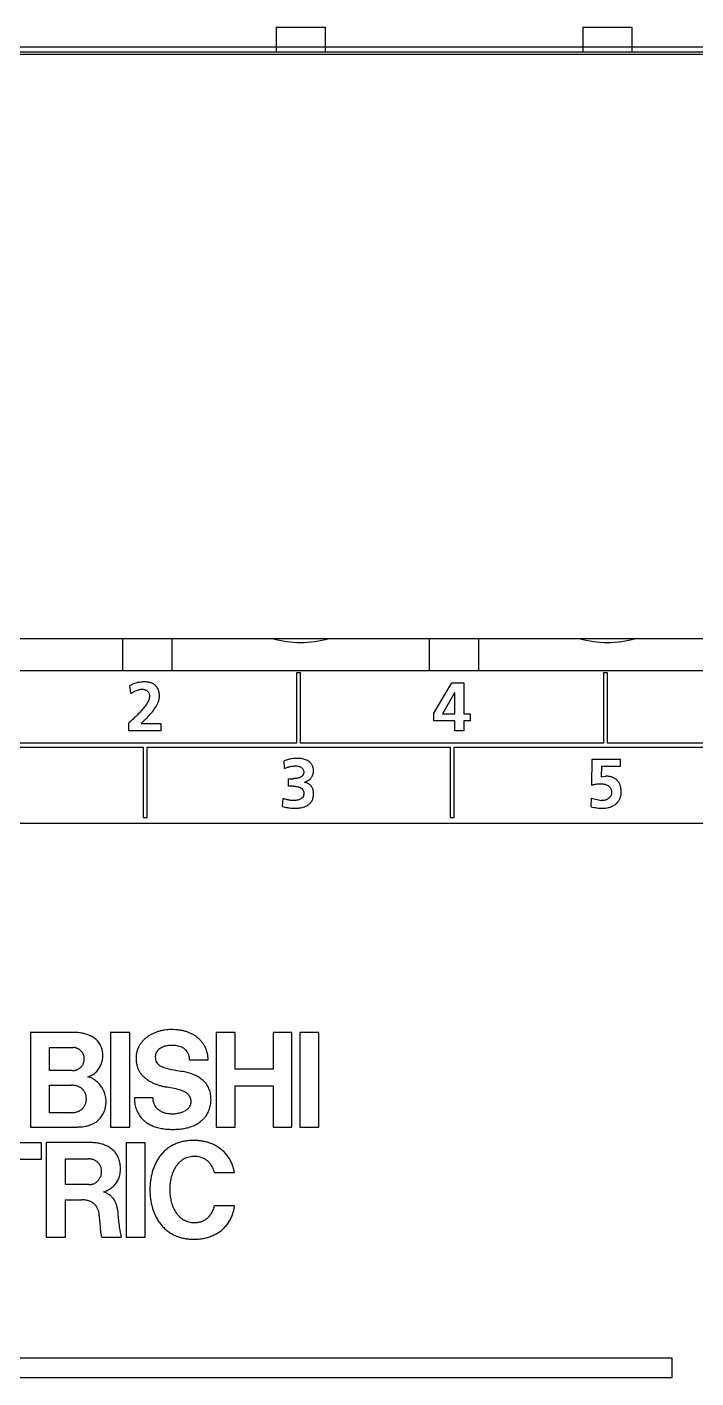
# Model space of a CAD drawing. Extents: x 168 to 388, y 259 to 356.
# Drawn here: x 253.25 to 269.86, y 319.99 to 353.57 of the extents above; entities that cross this region are included whole.
import ezdxf

# ---------------------------------------------------------------- set-up
doc = ezdxf.new("R2010")
doc.units = 0
doc.header["$MEASUREMENT"] = 0
doc.layers.get('0').update_dxf_attribs({"linetype": 'CONTINUOUS'})

msp = doc.modelspace()

# ---------------------------------------------------------------- linework, layer by layer
at = {"color": 7, "linetype": 'Continuous'}
for p, q in [((259.435, 353.567), (259.435, 352.949)), ((259.435, 353.567), (260.655, 353.567)), ((260.655, 353.567), (260.655, 352.949)), ((267.055, 353.567), (267.055, 352.949)), ((267.055, 353.567), (268.275, 353.567)), ((268.275, 353.567), (268.275, 352.949)), ((377.095, 353.067), (207.765, 353.067)), ((208.65, 352.949), (382.53, 352.949)), ((387.132, 352.883), (204.049, 352.883)), ((205.865, 338.367), (385.315, 338.367)), ((255.625, 337.567), (255.625, 338.367)), ((256.845, 338.367), (256.845, 337.567)), ((263.245, 337.567), (263.245, 338.367)), ((264.465, 338.367), (264.465, 337.567)), ((385.715, 337.567), (205.465, 337.567)), ((260.045, 337.518), (259.945, 337.518)), ((259.945, 337.518), (259.945, 335.767)), ((260.045, 335.767), (260.045, 337.518)), ((267.565, 337.518), (267.565, 335.767)), ((267.664, 337.518), (267.565, 337.518)), ((267.664, 335.767), (267.664, 337.518)), ((255.824, 337.004), (255.805, 337.203)), ((255.878, 337.235), (255.841, 337.22)), ((255.916, 337.248), (255.878, 337.235)), ((255.954, 337.26), (255.916, 337.248)), ((255.992, 337.27), (255.954, 337.26)), ((256.031, 337.277), (255.992, 337.27)), ((256.07, 337.283), (256.031, 337.277)), ((263.355, 336.512), (263.803, 337.268)), ((263.803, 337.268), (264.102, 337.268)), ((264.102, 337.268), (264.102, 336.497)), ((255.824, 337.004), (255.851, 337.021)), ((255.851, 337.021), (255.879, 337.036)), ((255.879, 337.036), (255.908, 337.051)), ((255.908, 337.051), (255.937, 337.064)), ((255.937, 337.064), (255.967, 337.076)), ((255.967, 337.076), (255.998, 337.085)), ((255.998, 337.085), (256.029, 337.093)), ((256.265, 336.819), (256.251, 336.79)), ((256.278, 336.848), (256.265, 336.819)), ((263.868, 337.017), (263.571, 336.497)), ((263.872, 337.017), (263.868, 337.017)), ((263.872, 336.497), (263.872, 337.017)), ((256.011, 336.491), (255.988, 336.468)), ((256.033, 336.514), (256.011, 336.491)), ((256.055, 336.537), (256.033, 336.514)), ((256.077, 336.56), (256.055, 336.537)), ((256.099, 336.584), (256.077, 336.56)), ((256.12, 336.608), (256.099, 336.584)), ((256.141, 336.633), (256.12, 336.608)), ((256.161, 336.658), (256.141, 336.633)), ((256.181, 336.683), (256.161, 336.658)), ((256.199, 336.709), (256.181, 336.683)), ((256.218, 336.735), (256.199, 336.709)), ((256.235, 336.762), (256.218, 336.735)), ((256.251, 336.79), (256.235, 336.762)), ((256.283, 336.457), (256.31, 336.486)), ((256.31, 336.486), (256.336, 336.516)), ((256.336, 336.516), (256.361, 336.546)), ((256.361, 336.546), (256.386, 336.578)), ((256.386, 336.578), (256.41, 336.609)), ((256.41, 336.609), (256.433, 336.642)), ((256.433, 336.642), (256.454, 336.676)), ((263.355, 336.318), (263.355, 336.512)), ((263.571, 336.497), (263.872, 336.497)), ((264.102, 336.497), (264.254, 336.497)), ((264.254, 336.497), (264.254, 336.318)), ((255.801, 336.292), (255.778, 336.27)), ((255.778, 336.069), (255.778, 336.27)), ((255.825, 336.314), (255.801, 336.292)), ((255.848, 336.336), (255.825, 336.314)), ((255.872, 336.358), (255.848, 336.336)), ((255.895, 336.379), (255.872, 336.358)), ((255.919, 336.401), (255.895, 336.379)), ((255.942, 336.424), (255.919, 336.401)), ((255.965, 336.446), (255.942, 336.424)), ((255.988, 336.468), (255.965, 336.446)), ((256.085, 336.258), (256.575, 336.258)), ((256.086, 336.259), (256.114, 336.287)), ((256.114, 336.287), (256.143, 336.315)), ((256.143, 336.315), (256.171, 336.343)), ((256.171, 336.343), (256.2, 336.371)), ((256.2, 336.371), (256.228, 336.399)), ((256.228, 336.399), (256.255, 336.428)), ((256.255, 336.428), (256.283, 336.457)), ((256.575, 336.258), (256.575, 336.069)), ((263.872, 336.318), (263.355, 336.318)), ((263.872, 336.069), (263.872, 336.318)), ((264.254, 336.318), (264.102, 336.318)), ((264.102, 336.318), (264.102, 336.069)), ((256.575, 336.069), (255.778, 336.069)), ((264.102, 336.069), (263.872, 336.069)), ((248.615, 335.667), (256.135, 335.667)), ((259.945, 335.767), (252.425, 335.767)), ((256.135, 335.667), (256.135, 333.918)), ((256.235, 333.918), (256.235, 335.667)), ((256.235, 335.667), (263.755, 335.667)), ((267.565, 335.767), (260.045, 335.767)), ((263.755, 335.667), (263.755, 333.918)), ((263.855, 335.667), (271.375, 335.667)), ((263.855, 333.918), (263.855, 335.667)), ((275.184, 335.767), (267.664, 335.767)), ((259.66, 335.338), (259.633, 335.328)), ((259.646, 335.136), (259.633, 335.328)), ((259.646, 335.136), (259.664, 335.144)), ((259.687, 335.347), (259.66, 335.338)), ((259.664, 335.144), (259.683, 335.152)), ((259.683, 335.152), (259.702, 335.16)), ((259.715, 335.355), (259.687, 335.347)), ((259.702, 335.16), (259.721, 335.167)), ((259.743, 335.363), (259.715, 335.355)), ((259.721, 335.167), (259.741, 335.173)), ((259.741, 335.173), (259.761, 335.179)), ((259.771, 335.369), (259.743, 335.363)), ((259.761, 335.179), (259.78, 335.184)), ((259.799, 335.374), (259.771, 335.369)), ((259.78, 335.184), (259.8, 335.188)), ((259.827, 335.379), (259.799, 335.374)), ((259.8, 335.188), (259.821, 335.192)), ((259.821, 335.192), (259.841, 335.195)), ((259.856, 335.382), (259.827, 335.379)), ((259.841, 335.195), (259.861, 335.197)), ((259.885, 335.385), (259.856, 335.382)), ((259.861, 335.197), (259.882, 335.198)), ((259.882, 335.198), (259.902, 335.199)), ((259.914, 335.387), (259.885, 335.385)), ((259.902, 335.199), (259.922, 335.199)), ((259.942, 335.388), (259.914, 335.387)), ((259.922, 335.199), (259.943, 335.199)), ((259.971, 335.388), (259.942, 335.388)), ((259.943, 335.199), (259.963, 335.197)), ((259.963, 335.197), (259.983, 335.194)), ((260, 335.388), (259.971, 335.388)), ((259.983, 335.194), (260.003, 335.189)), ((260.029, 335.385), (260, 335.388)), ((260.003, 335.189), (260.023, 335.183)), ((260.023, 335.183), (260.042, 335.175)), ((260.058, 335.382), (260.029, 335.385)), ((260.042, 335.175), (260.06, 335.165)), ((260.086, 335.377), (260.058, 335.382)), ((260.06, 335.165), (260.076, 335.153)), ((260.076, 335.153), (260.09, 335.139)), ((260.114, 335.371), (260.086, 335.377)), ((260.09, 335.139), (260.102, 335.122)), ((260.142, 335.364), (260.114, 335.371)), ((260.169, 335.354), (260.142, 335.364)), ((260.196, 335.343), (260.169, 335.354)), ((260.222, 335.33), (260.196, 335.343)), ((260.246, 335.315), (260.222, 335.33)), ((260.355, 335.152), (260.348, 335.179)), ((260.36, 335.123), (260.355, 335.152)), ((267.278, 334.724), (267.29, 335.368)), ((267.29, 335.368), (267.979, 335.368)), ((267.517, 335.189), (267.512, 334.933)), ((267.979, 335.189), (267.517, 335.189)), ((267.979, 335.368), (267.979, 335.189)), ((259.746, 334.695), (259.746, 334.883)), ((259.746, 334.883), (259.856, 334.883)), ((259.876, 334.884), (259.856, 334.883)), ((259.897, 334.885), (259.876, 334.884)), ((259.917, 334.886), (259.897, 334.885)), ((259.938, 334.889), (259.917, 334.886)), ((259.958, 334.892), (259.938, 334.889)), ((259.978, 334.896), (259.958, 334.892)), ((259.997, 334.901), (259.978, 334.896)), ((260.017, 334.908), (259.997, 334.901)), ((260.036, 334.916), (260.017, 334.908)), ((260.054, 334.926), (260.036, 334.916)), ((260.071, 334.937), (260.054, 334.926)), ((260.086, 334.951), (260.071, 334.937)), ((260.099, 334.966), (260.086, 334.951)), ((260.109, 334.984), (260.099, 334.966)), ((260.102, 335.122), (260.111, 335.104)), ((260.117, 335.003), (260.109, 334.984)), ((260.111, 335.104), (260.117, 335.084)), ((260.117, 335.084), (260.121, 335.064)), ((260.121, 335.023), (260.117, 335.003)), ((260.121, 335.064), (260.122, 335.043)), ((260.122, 335.043), (260.121, 335.023)), ((260.141, 334.795), (260.168, 334.806)), ((260.168, 334.806), (260.194, 334.818)), ((260.194, 334.818), (260.219, 334.832)), ((260.219, 334.832), (260.243, 334.847)), ((260.243, 334.847), (260.266, 334.865)), ((260.355, 335.009), (260.36, 335.038)), ((260.362, 335.094), (260.36, 335.123)), ((260.36, 335.038), (260.362, 335.066)), ((260.362, 335.066), (260.362, 335.094)), ((267.512, 334.933), (267.622, 334.945)), ((259.863, 334.695), (259.746, 334.695)), ((259.864, 334.695), (259.886, 334.694)), ((259.886, 334.694), (259.907, 334.693)), ((259.907, 334.693), (259.928, 334.691)), ((259.928, 334.691), (259.95, 334.688)), ((259.95, 334.688), (259.971, 334.684)), ((259.971, 334.684), (259.993, 334.679)), ((259.993, 334.679), (260.013, 334.673)), ((260.013, 334.673), (260.033, 334.664)), ((260.033, 334.664), (260.052, 334.654)), ((260.052, 334.654), (260.07, 334.641)), ((260.07, 334.641), (260.085, 334.627)), ((260.085, 334.627), (260.099, 334.61)), ((260.099, 334.61), (260.11, 334.592)), ((260.11, 334.592), (260.118, 334.572)), ((260.118, 334.572), (260.123, 334.551)), ((260.123, 334.551), (260.126, 334.529)), ((260.126, 334.529), (260.127, 334.507)), ((260.127, 334.507), (260.126, 334.486)), ((260.366, 334.541), (260.362, 334.572)), ((260.364, 334.45), (260.367, 334.48)), ((260.368, 334.511), (260.366, 334.541)), ((260.367, 334.48), (260.368, 334.511)), ((267.28, 334.724), (267.301, 334.73)), ((267.301, 334.73), (267.322, 334.736)), ((267.322, 334.736), (267.343, 334.741)), ((267.343, 334.741), (267.364, 334.745)), ((267.364, 334.745), (267.386, 334.749)), ((267.386, 334.749), (267.407, 334.752)), ((267.407, 334.752), (267.429, 334.754)), ((267.429, 334.754), (267.451, 334.755)), ((267.451, 334.755), (267.473, 334.756)), ((267.473, 334.756), (267.494, 334.756)), ((267.494, 334.756), (267.516, 334.756)), ((267.516, 334.756), (267.538, 334.754)), ((267.538, 334.754), (267.56, 334.752)), ((267.56, 334.752), (267.581, 334.748)), ((267.581, 334.748), (267.602, 334.744)), ((267.602, 334.744), (267.623, 334.738)), ((267.623, 334.738), (267.643, 334.73)), ((267.643, 334.73), (267.663, 334.721)), ((267.663, 334.721), (267.682, 334.71)), ((267.682, 334.71), (267.7, 334.698)), ((267.7, 334.698), (267.716, 334.683)), ((267.716, 334.683), (267.73, 334.667)), ((267.73, 334.667), (267.743, 334.649)), ((267.743, 334.649), (267.752, 334.63)), ((267.758, 334.48), (267.75, 334.46)), ((267.752, 334.63), (267.76, 334.609)), ((267.763, 334.501), (267.758, 334.48)), ((267.76, 334.609), (267.765, 334.588)), ((267.766, 334.522), (267.763, 334.501)), ((267.765, 334.588), (267.767, 334.566)), ((267.768, 334.544), (267.766, 334.522)), ((267.767, 334.566), (267.768, 334.544)), ((268.008, 334.538), (268.008, 334.573)), ((259.595, 334.188), (259.609, 334.392)), ((259.595, 334.188), (259.624, 334.18)), ((259.629, 334.385), (259.609, 334.392)), ((259.624, 334.18), (259.654, 334.174)), ((259.65, 334.377), (259.629, 334.385)), ((259.669, 334.371), (259.65, 334.377)), ((259.654, 334.174), (259.684, 334.168)), ((259.69, 334.365), (259.669, 334.371)), ((259.684, 334.168), (259.714, 334.163)), ((259.711, 334.359), (259.69, 334.365)), ((259.732, 334.354), (259.711, 334.359)), ((259.714, 334.163), (259.745, 334.159)), ((259.753, 334.349), (259.732, 334.354)), ((259.745, 334.159), (259.776, 334.155)), ((259.775, 334.346), (259.753, 334.349)), ((259.796, 334.342), (259.775, 334.346)), ((259.776, 334.155), (259.806, 334.153)), ((259.819, 334.34), (259.796, 334.342)), ((259.806, 334.153), (259.837, 334.151)), ((259.841, 334.338), (259.819, 334.34)), ((259.837, 334.151), (259.867, 334.149)), ((259.862, 334.338), (259.841, 334.338)), ((259.884, 334.338), (259.862, 334.338)), ((259.867, 334.149), (259.898, 334.148)), ((259.906, 334.339), (259.884, 334.338)), ((259.898, 334.148), (259.928, 334.149)), ((259.928, 334.341), (259.906, 334.339)), ((259.95, 334.345), (259.928, 334.341)), ((259.928, 334.149), (259.959, 334.15)), ((259.971, 334.351), (259.95, 334.345)), ((259.959, 334.15), (259.989, 334.152)), ((259.992, 334.357), (259.971, 334.351)), ((259.989, 334.152), (260.02, 334.156)), ((260.012, 334.364), (259.992, 334.357)), ((260.032, 334.373), (260.012, 334.364)), ((260.02, 334.156), (260.05, 334.161)), ((260.051, 334.384), (260.032, 334.373)), ((260.05, 334.161), (260.08, 334.168)), ((260.069, 334.396), (260.051, 334.384)), ((260.085, 334.411), (260.069, 334.396)), ((260.08, 334.168), (260.11, 334.176)), ((260.1, 334.427), (260.085, 334.411)), ((260.112, 334.445), (260.1, 334.427)), ((260.11, 334.176), (260.139, 334.185)), ((260.139, 334.185), (260.167, 334.196)), ((260.167, 334.196), (260.195, 334.21)), ((260.195, 334.21), (260.221, 334.225)), ((260.359, 334.42), (260.364, 334.45)), ((267.261, 334.183), (267.266, 334.398)), ((267.262, 334.183), (267.297, 334.175)), ((267.266, 334.398), (267.512, 334.337)), ((267.297, 334.175), (267.332, 334.168)), ((267.332, 334.168), (267.367, 334.163)), ((267.367, 334.163), (267.403, 334.158)), ((267.403, 334.158), (267.438, 334.154)), ((267.438, 334.154), (267.474, 334.151)), ((267.474, 334.151), (267.509, 334.149)), ((267.509, 334.149), (267.545, 334.148)), ((267.534, 334.338), (267.512, 334.337)), ((267.555, 334.34), (267.534, 334.338)), ((267.545, 334.148), (267.581, 334.149)), ((267.577, 334.343), (267.555, 334.34)), ((267.598, 334.347), (267.577, 334.343)), ((267.581, 334.149), (267.616, 334.152)), ((267.619, 334.353), (267.598, 334.347)), ((267.616, 334.152), (267.652, 334.157)), ((267.64, 334.36), (267.619, 334.353)), ((267.66, 334.369), (267.64, 334.36)), ((267.652, 334.157), (267.687, 334.164)), ((267.679, 334.38), (267.66, 334.369)), ((267.696, 334.392), (267.679, 334.38)), ((267.712, 334.406), (267.696, 334.392)), ((267.727, 334.423), (267.712, 334.406)), ((267.739, 334.44), (267.727, 334.423)), ((267.75, 334.46), (267.739, 334.44)), ((256.135, 333.918), (256.235, 333.918)), ((263.755, 333.918), (263.855, 333.918)), ((270.265, 333.767), (232.265, 333.767)), ((254.395, 328.575), (253.332, 328.575)), ((253.332, 328.575), (253.332, 326.225)), ((255.798, 328.575), (255.323, 328.575)), ((255.323, 328.575), (255.323, 326.225)), ((255.798, 326.225), (255.798, 328.575)), ((258.414, 328.575), (257.947, 328.575)), ((257.947, 328.575), (257.947, 326.225)), ((258.414, 327.659), (258.414, 328.575)), ((259.826, 328.575), (259.358, 328.575)), ((259.358, 328.575), (259.358, 327.659)), ((259.826, 326.225), (259.826, 328.575)), ((260.497, 328.575), (260.022, 328.575)), ((260.022, 328.575), (260.022, 326.225)), ((260.497, 326.225), (260.497, 328.575)), ((253.803, 327.627), (253.803, 328.202)), ((253.803, 328.202), (254.396, 328.202)), ((257.285, 327.894), (257.746, 327.894)), ((254.369, 327.627), (253.803, 327.627)), ((256.838, 327.657), (256.902, 327.644)), ((256.902, 327.644), (256.967, 327.632)), ((256.967, 327.632), (257.031, 327.62)), ((257.031, 327.62), (257.095, 327.608)), ((259.358, 327.659), (258.414, 327.659)), ((253.803, 326.581), (253.803, 327.262)), ((253.803, 327.262), (254.355, 327.262)), ((256.768, 327.21), (256.722, 327.218)), ((256.813, 327.202), (256.768, 327.21)), ((256.859, 327.193), (256.813, 327.202)), ((256.904, 327.183), (256.859, 327.193)), ((256.949, 327.173), (256.904, 327.183)), ((256.994, 327.161), (256.949, 327.173)), ((257.038, 327.148), (256.994, 327.161)), ((258.414, 326.225), (258.414, 327.251)), ((258.414, 327.251), (259.358, 327.251)), ((259.358, 327.251), (259.358, 326.225)), ((256.371, 326.948), (255.914, 326.948)), ((254.361, 326.581), (253.803, 326.581)), ((253.332, 326.225), (254.503, 326.225)), ((255.323, 326.225), (255.798, 326.225)), ((257.947, 326.225), (258.414, 326.225)), ((259.358, 326.225), (259.826, 326.225)), ((260.022, 326.225), (260.497, 326.225)), ((253.609, 325.834), (251.971, 325.834)), ((253.609, 325.427), (253.609, 325.834)), ((254.801, 325.838), (253.726, 325.838)), ((253.726, 325.838), (253.726, 323.489)), ((256.185, 325.834), (255.71, 325.834)), ((255.71, 325.834), (255.71, 323.486)), ((256.185, 323.486), (256.185, 325.834)), ((253.032, 325.427), (253.609, 325.427)), ((254.203, 324.792), (254.203, 325.431)), ((254.203, 325.431), (254.778, 325.431)), ((257.907, 325.09), (258.402, 325.09)), ((254.792, 324.792), (254.203, 324.792)), ((254.203, 323.489), (254.203, 324.414)), ((254.203, 324.414), (254.608, 324.414)), ((255.042, 324.043), (255.036, 324.082)), ((255.498, 324.167), (255.502, 324.125)), ((255.502, 324.125), (255.505, 324.082)), ((255.505, 324.082), (255.507, 324.039)), ((258.405, 324.265), (257.907, 324.265)), ((255.048, 324.004), (255.042, 324.043)), ((255.052, 323.964), (255.048, 324.004)), ((255.056, 323.924), (255.052, 323.964)), ((255.06, 323.885), (255.056, 323.924)), ((255.063, 323.845), (255.06, 323.885)), ((255.066, 323.805), (255.063, 323.845)), ((255.069, 323.766), (255.066, 323.805)), ((255.072, 323.726), (255.069, 323.766)), ((255.076, 323.686), (255.072, 323.726)), ((255.507, 324.039), (255.51, 323.996)), ((255.51, 323.996), (255.514, 323.954)), ((255.514, 323.954), (255.518, 323.911)), ((255.518, 323.911), (255.523, 323.868)), ((255.523, 323.868), (255.527, 323.826)), ((255.527, 323.826), (255.533, 323.783)), ((255.533, 323.783), (255.539, 323.741)), ((255.539, 323.741), (255.545, 323.699)), ((253.726, 323.489), (254.203, 323.489)), ((255.08, 323.647), (255.076, 323.686)), ((255.084, 323.607), (255.08, 323.647)), ((255.09, 323.568), (255.084, 323.607)), ((255.098, 323.529), (255.09, 323.568)), ((255.107, 323.49), (255.098, 323.529)), ((255.107, 323.489), (255.587, 323.489)), ((255.545, 323.699), (255.552, 323.656)), ((255.552, 323.656), (255.56, 323.614)), ((255.56, 323.614), (255.568, 323.572)), ((255.568, 323.572), (255.577, 323.53)), ((255.577, 323.53), (255.587, 323.489)), ((255.71, 323.486), (256.185, 323.486)), ((233.265, 320.486), (269.265, 320.486)), ((269.265, 320.486), (269.265, 319.986)), ((269.265, 319.986), (233.265, 319.986))]:
    msp.add_line(p, q, dxfattribs=at)
for centre, radius, start, end in [((260.045, 340.767), 2.5, 253.7398, 286.2602), ((267.665, 340.767), 2.5, 253.7398, 286.2602), ((256.158, 336.507), 0.78, 113.9815, 116.9067), ((256.163, 336.522), 0.767, 93.9483, 96.9225), ((256.161, 336.546), 0.742, 90.8874, 93.9599), ((256.16, 336.618), 0.671, 87.5032, 90.9015), ((256.164, 336.709), 0.58, 83.571, 87.5052), ((256.173, 336.784), 0.504, 79.0516, 83.5785), ((256.185, 336.847), 0.44, 73.9345, 79.0525), ((256.201, 336.902), 0.383, 67.9864, 73.9415), ((256.218, 336.943), 0.338, 61.2358, 67.9826), ((256.234, 336.974), 0.304, 53.7109, 61.2238), ((256.247, 336.991), 0.282, 45.6355, 53.7123), ((256.25, 336.994), 0.277, 37.5162, 45.6153), ((256.244, 336.99), 0.285, 29.4456, 37.4575), ((256.104, 336.707), 0.392, 96.4329, 101.1159), ((256.101, 336.738), 0.362, 91.3935, 96.4776), ((256.1, 336.804), 0.296, 85.1774, 91.3947), ((256.103, 336.84), 0.259, 78.0313, 85.1227), ((256.107, 336.862), 0.237, 70.3262, 78.084), ((256.118, 336.892), 0.205, 61.3728, 70.3519), ((256.133, 336.919), 0.174, 50.8302, 61.3968), ((256.148, 336.938), 0.15, 38.5916, 50.8264), ((256.157, 336.945), 0.139, 25.3029, 38.5379), ((255.961, 336.969), 0.339, 339.176, 344.6014), ((256.153, 336.943), 0.143, 12.3573, 25.2065), ((256.04, 336.947), 0.257, 344.5421, 351.7081), ((256.133, 336.939), 0.163, 1.053, 12.3227), ((256.099, 336.939), 0.197, 351.698, 1.0282), ((256.227, 336.98), 0.305, 21.9552, 29.4395), ((256.022, 336.967), 0.518, 339.1861, 343.5889), ((256.196, 336.968), 0.338, 15.2085, 21.9592), ((256.093, 336.946), 0.445, 343.586, 348.7152), ((256.14, 336.953), 0.396, 9.4144, 15.1792), ((256.119, 336.94), 0.418, 348.7962, 354.2573), ((256.075, 336.942), 0.462, 4.5413, 9.4773), ((256.086, 336.942), 0.451, 359.4783, 4.5486), ((256.1, 336.942), 0.436, 354.2532, 359.4807), ((255.793, 337.073), 0.771, 329.0101, 331.9676), ((255.879, 337.027), 0.674, 331.9656, 335.3511), ((255.953, 336.993), 0.592, 335.3504, 339.2033), ((260.081, 335.074), 0.292, 49.8761, 55.536), ((260.094, 335.09), 0.271, 43.7569, 49.8604), ((260.107, 335.102), 0.253, 37.2305, 43.7609), ((260.11, 335.105), 0.25, 30.5827, 37.1965), ((260.11, 335.104), 0.25, 23.9771, 30.5892), ((260.097, 335.099), 0.264, 17.6687, 23.9351), ((260.081, 335.088), 0.29, 309.6836, 315.3861), ((260.1, 335.069), 0.263, 315.3915, 321.6778), ((260.112, 335.06), 0.249, 321.6797, 328.3285), ((260.113, 335.059), 0.247, 328.3532, 335.0501), ((260.106, 335.062), 0.255, 335.0843, 341.5734), ((260.089, 335.068), 0.273, 341.5772, 347.632), ((267.623, 334.436), 0.51, 86.104, 90.1094), ((267.622, 334.43), 0.516, 82.1585, 86.1182), ((267.628, 334.47), 0.475, 77.867, 82.1657), ((267.636, 334.508), 0.436, 73.1816, 77.8682), ((267.647, 334.543), 0.399, 68.0573, 73.1856), ((267.66, 334.575), 0.365, 62.4678, 68.061), ((267.672, 334.599), 0.338, 56.4091, 62.4551), ((267.684, 334.617), 0.316, 49.9501, 56.4125), ((267.69, 334.624), 0.308, 43.2991, 49.9385), ((267.692, 334.626), 0.304, 36.5589, 43.2759), ((267.683, 334.619), 0.316, 30.0997, 36.5612), ((260, 334.506), 0.127, 331.4417, 341.256), ((260.005, 334.504), 0.122, 341.3751, 351.5515), ((260.103, 334.506), 0.287, 76.5567, 82.6607), ((260.102, 334.504), 0.289, 70.5135, 76.5857), ((260.113, 334.535), 0.257, 63.6971, 70.5302), ((260.12, 334.549), 0.241, 56.3721, 63.6602), ((260.124, 334.555), 0.234, 48.8399, 56.3499), ((260.124, 334.556), 0.233, 41.2939, 48.8253), ((260.118, 334.55), 0.241, 34.0228, 41.2953), ((260.105, 334.541), 0.257, 27.1882, 34.0174), ((260.086, 334.532), 0.278, 20.8664, 27.1779), ((260.062, 334.522), 0.304, 15.0935, 20.8659), ((260.033, 334.515), 0.334, 9.8491, 15.0969), ((267.666, 334.61), 0.334, 23.9671, 30.0723), ((267.639, 334.598), 0.364, 18.3661, 23.9722), ((267.599, 334.585), 0.406, 13.324, 18.3476), ((267.603, 334.547), 0.405, 343.5514, 348.5961), ((267.539, 334.57), 0.469, 8.9694, 13.325), ((267.592, 334.549), 0.416, 348.5967, 353.5062), ((267.487, 334.562), 0.521, 5.0848, 9.0076), ((267.532, 334.556), 0.476, 353.5345, 357.8227), ((267.462, 334.56), 0.546, 1.347, 5.0856), ((260.033, 334.522), 0.351, 302.2981, 307.2906), ((260.052, 334.498), 0.321, 307.2892, 312.7466), ((260.063, 334.486), 0.305, 312.7596, 318.5164), ((260.074, 334.476), 0.29, 318.5117, 324.5646), ((260.074, 334.476), 0.29, 324.5956, 330.6476), ((260.071, 334.478), 0.294, 330.6401, 336.6166), ((260.057, 334.484), 0.308, 336.6556, 342.3427), ((260.031, 334.492), 0.335, 342.3382, 347.5702), ((267.569, 334.682), 0.532, 282.746, 286.5854), ((267.581, 334.643), 0.491, 286.5851, 290.7445), ((267.594, 334.608), 0.453, 290.7419, 295.2448), ((267.606, 334.582), 0.425, 295.248, 300.0556), ((267.62, 334.559), 0.398, 300.055, 305.1812), ((267.629, 334.546), 0.382, 305.1834, 310.5302), ((267.639, 334.535), 0.367, 310.534, 315.9781), ((267.642, 334.532), 0.363, 315.9805, 321.6083), ((267.644, 334.53), 0.36, 321.6157, 327.2903), ((267.639, 334.533), 0.365, 327.2881, 332.877), ((267.631, 334.537), 0.375, 332.8958, 338.3454), ((267.615, 334.543), 0.392, 338.3402, 343.5551), ((254.404, 327.405), 1.17, 87.586, 90.4387), ((254.402, 327.354), 1.221, 84.8545, 87.5867), ((254.402, 327.348), 1.227, 82.1608, 84.8795), ((254.425, 327.514), 1.059, 79.015, 82.164), ((254.45, 327.643), 0.928, 75.4217, 79.015), ((254.474, 327.734), 0.834, 71.4207, 75.4205), ((254.499, 327.81), 0.754, 66.9983, 71.4237), ((254.53, 327.882), 0.675, 62.0648, 67.0032), ((254.56, 327.94), 0.61, 56.5952, 62.0595), ((254.589, 327.983), 0.559, 50.6322, 56.5993), ((256.667, 327.861), 0.742, 128.0618, 134.4757), ((256.71, 327.806), 0.812, 122.2035, 128.0665), ((256.751, 327.742), 0.888, 116.8451, 122.2068), ((256.783, 327.678), 0.96, 111.8923, 116.8533), ((256.809, 327.615), 1.028, 107.2645, 111.8968), ((256.827, 327.556), 1.09, 102.8977, 107.2652), ((256.833, 327.534), 1.112, 98.6403, 102.9221), ((256.832, 327.537), 1.109, 94.3364, 98.6303), ((256.842, 327.404), 1.242, 90.4912, 94.3244), ((256.844, 327.314), 1.332, 86.9621, 90.5359), ((256.845, 327.336), 1.311, 83.3302, 86.9632), ((256.853, 327.402), 1.244, 79.5302, 83.3586), ((256.88, 327.547), 1.096, 75.1905, 79.5328), ((256.908, 327.654), 0.986, 70.3535, 75.1814), ((256.935, 327.731), 0.905, 65.0916, 70.3555), ((256.964, 327.792), 0.837, 59.3998, 65.0886), ((256.994, 327.843), 0.778, 53.2766, 59.3991), ((257.016, 327.873), 0.741, 46.8484, 53.2757), ((254.394, 327.958), 0.243, 82.4377, 89.5248), ((254.395, 327.965), 0.237, 75.0898, 82.3687), ((254.386, 327.932), 0.27, 68.7123, 75.092), ((254.38, 327.915), 0.289, 62.7637, 68.7413), ((254.374, 327.905), 0.3, 57.0257, 62.7683), ((254.37, 327.898), 0.309, 51.4466, 57.0329), ((254.37, 327.898), 0.309, 45.8681, 51.4524), ((254.373, 327.901), 0.304, 40.2018, 45.8732), ((254.379, 327.906), 0.296, 34.3723, 40.2065), ((254.612, 328.011), 0.523, 44.2329, 50.6147), ((254.631, 328.03), 0.496, 37.5018, 44.2325), ((254.635, 328.033), 0.491, 30.697, 37.4921), ((254.632, 328.031), 0.494, 23.9199, 30.6724), ((254.614, 328.023), 0.513, 17.4241, 23.9243), ((254.577, 328.012), 0.553, 11.3656, 17.4004), ((254.528, 328.002), 0.602, 5.8381, 11.3775), ((256.58, 327.942), 0.624, 164.5139, 172.1385), ((256.568, 327.946), 0.611, 156.7216, 164.5093), ((256.571, 327.944), 0.615, 148.9453, 156.6816), ((256.589, 327.933), 0.636, 141.4514, 148.9405), ((256.626, 327.903), 0.684, 134.4858, 141.4517), ((256.669, 327.971), 0.236, 142.9234, 158.8329), ((256.692, 327.953), 0.265, 128.598, 142.7721), ((256.733, 327.902), 0.33, 117.2263, 128.5888), ((256.776, 327.818), 0.424, 108.4291, 117.2677), ((256.813, 327.71), 0.539, 101.5128, 108.4757), ((256.839, 327.583), 0.668, 95.9248, 101.5393), ((256.853, 327.452), 0.8, 91.2782, 95.9692), ((256.855, 327.423), 0.829, 86.8321, 91.3591), ((256.864, 327.59), 0.662, 81.0951, 86.848), ((256.882, 327.707), 0.543, 74.1947, 81.1009), ((256.91, 327.805), 0.441, 65.7106, 74.216), ((256.942, 327.876), 0.364, 55.4133, 65.7198), ((256.97, 327.916), 0.315, 43.4927, 55.3922), ((256.982, 327.928), 0.298, 30.8407, 43.426), ((257.034, 327.892), 0.715, 40.1664, 46.8303), ((257.046, 327.902), 0.699, 33.3574, 40.1669), ((257.046, 327.902), 0.699, 26.5411, 33.357), ((257.041, 327.9), 0.704, 19.7656, 26.5287), ((257.033, 327.897), 0.712, 13.0808, 19.7651), ((254.379, 327.915), 0.29, 321.8955, 327.8429), ((254.389, 327.913), 0.284, 28.3084, 34.3764), ((254.372, 327.919), 0.298, 327.8439, 333.6277), ((254.398, 327.917), 0.274, 22.0204, 28.3071), ((254.365, 327.923), 0.306, 333.6249, 339.2722), ((254.362, 327.924), 0.309, 339.2685, 344.8547), ((254.407, 327.921), 0.264, 15.4941, 22.0186), ((254.358, 327.925), 0.313, 344.8584, 350.3726), ((254.416, 327.924), 0.254, 8.716, 15.498), ((254.363, 327.924), 0.308, 350.3366, 355.9351), ((254.408, 327.923), 0.263, 2.1087, 8.673), ((254.391, 327.922), 0.28, 355.932, 2.0999), ((254.571, 327.989), 0.559, 331.8126, 337.7833), ((254.563, 327.992), 0.567, 337.7886, 343.6706), ((254.557, 327.994), 0.574, 343.6621, 349.478), ((254.558, 327.994), 0.573, 349.4842, 355.307), ((254.497, 327.999), 0.633, 0.5775, 5.8432), ((254.503, 327.998), 0.628, 355.3224, 0.6359), ((256.65, 327.933), 0.694, 172.1557, 179.0117), ((256.683, 327.931), 0.728, 178.9152, 185.4559), ((256.629, 327.926), 0.673, 185.4502, 192.5375), ((256.569, 327.912), 0.612, 192.5271, 200.3071), ((256.746, 327.962), 0.313, 174.3754, 186.3522), ((256.676, 327.969), 0.242, 158.9678, 174.4368), ((256.679, 327.954), 0.245, 186.2202, 201.4967), ((256.642, 327.94), 0.206, 201.5696, 219.7482), ((256.675, 327.968), 0.25, 219.9152, 234.8314), ((256.749, 328.073), 0.379, 234.8451, 244.7532), ((256.969, 327.921), 0.313, 18.7847, 30.7772), ((256.919, 327.904), 0.365, 8.4849, 18.6727), ((256.881, 327.897), 0.404, 359.5402, 8.7292), ((257.023, 327.895), 0.723, 6.4937, 13.0841), ((257.013, 327.894), 0.733, 0.0053, 6.4966), ((254.372, 327.963), 0.336, 269.6031, 274.7407), ((254.371, 327.968), 0.341, 274.7387, 279.802), ((254.374, 327.95), 0.323, 279.7584, 285.096), ((254.382, 327.923), 0.295, 285.0954, 290.945), ((254.385, 327.913), 0.284, 290.9617, 297.0309), ((254.389, 327.907), 0.277, 297.0379, 303.2692), ((254.39, 327.905), 0.275, 303.2658, 309.5413), ((254.388, 327.907), 0.277, 309.5574, 315.7791), ((254.385, 327.91), 0.282, 315.7816, 321.8984), ((254.646, 327.905), 0.444, 284.3935, 291.9076), ((254.626, 326.97), 0.521, 68.5628, 75.4545), ((254.645, 327.906), 0.445, 291.9848, 299.4777), ((254.625, 326.972), 0.52, 61.5244, 68.4682), ((254.629, 327.934), 0.478, 299.4587, 306.4427), ((254.592, 326.911), 0.589, 55.4178, 61.5477), ((254.617, 327.951), 0.499, 306.44, 313.13), ((254.602, 327.967), 0.52, 313.1258, 319.5385), ((254.589, 327.977), 0.537, 319.5336, 325.7486), ((254.579, 327.985), 0.55, 325.7451, 331.8143), ((256.546, 327.904), 0.588, 200.3475, 208.4471), ((256.55, 327.907), 0.593, 208.4953, 216.5269), ((256.576, 327.926), 0.625, 216.5487, 224.1655), ((256.623, 327.972), 0.69, 224.1644, 231.0678), ((256.681, 328.044), 0.782, 231.0685, 237.1535), ((256.847, 328.28), 0.608, 244.7029, 250.8737), ((256.966, 328.619), 0.967, 250.7963, 254.675), ((257.126, 329.193), 1.562, 254.5971, 256.9984), ((257.37, 330.25), 2.647, 256.9867, 258.4038), ((256.503, 324.504), 3.16, 78.0134, 79.2003), ((256.787, 325.838), 1.796, 75.9358, 78.0236), ((256.92, 326.371), 1.246, 72.9211, 75.9303), ((256.954, 326.482), 1.131, 69.5734, 72.889), ((256.978, 326.547), 1.061, 66.0474, 69.5819), ((257.032, 326.668), 0.929, 62.0177, 66.055), ((257.082, 326.762), 0.822, 57.4542, 62.0146), ((257.127, 326.833), 0.738, 52.376, 57.4564), ((257.168, 326.886), 0.672, 46.7914, 52.3743), ((254.357, 326.789), 0.473, 85.6882, 90.2014), ((254.357, 326.781), 0.481, 81.2559, 85.699), ((254.363, 326.82), 0.442, 76.4359, 81.2723), ((254.371, 326.855), 0.405, 71.1554, 76.4303), ((254.381, 326.884), 0.375, 65.4636, 71.1581), ((254.393, 326.91), 0.346, 59.2022, 65.469), ((254.405, 326.93), 0.323, 52.5769, 59.1881), ((254.416, 326.944), 0.305, 45.563, 52.5731), ((254.423, 326.951), 0.295, 38.3285, 45.5643), ((254.422, 326.951), 0.295, 31.0654, 38.3022), ((254.417, 326.948), 0.301, 23.9575, 31.048), ((254.573, 326.882), 0.624, 49.6411, 55.4267), ((254.553, 326.859), 0.655, 44.128, 49.6429), ((254.539, 326.845), 0.674, 38.7848, 44.1396), ((254.533, 326.84), 0.682, 33.4967, 38.791), ((254.535, 326.841), 0.68, 28.19, 33.4992), ((254.545, 326.846), 0.669, 22.795, 28.1945), ((254.555, 326.851), 0.657, 17.2985, 22.7916), ((256.744, 328.142), 0.899, 237.1529, 242.4488), ((256.809, 328.266), 1.039, 242.4366, 247.0192), ((256.867, 328.403), 1.188, 247.0168, 251.0244), ((256.936, 328.603), 1.4, 251.0287, 254.4293), ((256.994, 328.807), 1.612, 254.388, 257.3425), ((256.976, 328.727), 1.53, 257.3384, 260.4432), ((256.742, 326.2), 0.994, 69.9683, 72.6382), ((256.819, 326.412), 0.768, 66.53, 69.9863), ((256.898, 326.592), 0.571, 61.8874, 66.5348), ((256.966, 326.719), 0.427, 55.7369, 61.9445), ((257.204, 326.924), 0.619, 40.7225, 46.7807), ((257.228, 326.945), 0.587, 34.3366, 40.7248), ((257.236, 326.95), 0.578, 27.8231, 34.3153), ((257.232, 326.949), 0.582, 21.3542, 27.8015), ((257.207, 326.939), 0.609, 15.1957, 21.3574), ((257.16, 326.926), 0.657, 9.4758, 15.1804), ((254.397, 326.914), 0.324, 322.5111, 329.1054), ((254.398, 326.914), 0.323, 329.106, 335.7126), ((254.402, 326.942), 0.317, 17.2353, 23.9636), ((254.392, 326.916), 0.329, 335.7106, 342.1952), ((254.372, 326.933), 0.349, 11.0845, 17.2073), ((254.388, 326.917), 0.334, 342.1948, 348.5956), ((254.335, 326.925), 0.387, 5.5856, 11.1069), ((254.38, 326.919), 0.342, 348.624, 354.8739), ((254.319, 326.923), 0.403, 0.2915, 5.5918), ((254.333, 326.923), 0.389, 354.8775, 0.364), ((254.572, 326.856), 0.64, 11.6673, 17.311), ((254.6, 326.862), 0.611, 5.7485, 11.6611), ((254.512, 326.857), 0.699, 349.9351, 355.1028), ((254.553, 326.857), 0.658, 0.2308, 5.7199), ((254.517, 326.857), 0.694, 355.0984, 0.2686), ((256.761, 326.944), 0.847, 179.7387, 184.163), ((256.776, 326.945), 0.862, 184.1596, 188.5096), ((256.735, 326.938), 0.821, 188.4773, 193.0473), ((256.673, 326.924), 0.756, 193.0471, 198.0052), ((256.764, 326.946), 0.393, 179.8173, 186.5694), ((256.76, 326.946), 0.389, 186.5476, 193.3727), ((256.737, 326.94), 0.365, 193.3657, 200.6396), ((256.727, 326.937), 0.354, 200.6558, 208.1407), ((256.724, 326.935), 0.351, 208.1638, 215.7133), ((257.023, 326.803), 0.326, 47.592, 55.7422), ((257.069, 326.853), 0.257, 37.2887, 47.5998), ((257.069, 326.866), 0.256, 321.8608, 332.2115), ((257.092, 326.871), 0.229, 25.645, 37.2467), ((257.086, 326.857), 0.237, 332.1989, 343.3909), ((257.082, 326.867), 0.239, 14.2938, 25.3847), ((257.099, 326.852), 0.224, 343.5018, 355.3684), ((257.05, 326.859), 0.272, 4.6241, 14.3755), ((257.039, 326.857), 0.283, 355.3032, 4.6819), ((257.101, 326.899), 0.717, 344.7366, 349.9709), ((257.065, 326.905), 0.753, 349.9745, 354.9553), ((257.099, 326.916), 0.72, 4.2636, 9.4757), ((257.015, 326.909), 0.803, 354.9535, 359.6232), ((257.021, 326.91), 0.797, 359.5608, 4.2655), ((254.362, 326.994), 0.413, 269.8209, 274.8999), ((254.362, 326.996), 0.415, 274.8948, 280.0387), ((254.366, 326.976), 0.395, 280.0214, 285.4323), ((254.371, 326.956), 0.374, 285.4451, 291.1573), ((254.376, 326.944), 0.361, 291.1526, 297.075), ((254.381, 326.933), 0.349, 297.0765, 303.1935), ((254.387, 326.925), 0.339, 303.2004, 309.5052), ((254.392, 326.919), 0.331, 309.503, 315.9583), ((254.395, 326.916), 0.327, 315.9587, 322.4994), ((254.626, 326.833), 0.585, 306.9607, 313.1327), ((254.636, 326.822), 0.57, 313.1515, 319.4886), ((254.643, 326.817), 0.561, 319.4896, 325.9898), ((254.635, 326.822), 0.571, 325.9924, 332.3188), ((254.622, 326.828), 0.585, 332.3338, 338.5033), ((254.601, 326.837), 0.608, 338.4999, 344.4415), ((254.555, 326.849), 0.655, 344.4548, 349.9633), ((256.638, 326.913), 0.721, 198.014, 203.2184), ((256.61, 326.9), 0.69, 203.2183, 208.7137), ((256.597, 326.894), 0.675, 208.7145, 214.269), ((256.588, 326.887), 0.664, 214.2805, 219.9276), ((256.597, 326.895), 0.676, 219.9258, 225.4728), ((256.609, 326.907), 0.693, 225.4887, 230.903), ((256.727, 326.937), 0.355, 215.7236, 223.1966), ((256.738, 326.948), 0.37, 223.1927, 230.3661), ((256.754, 326.967), 0.395, 230.3793, 237.1032), ((256.771, 326.993), 0.426, 237.1124, 243.3348), ((256.79, 327.031), 0.468, 243.3293, 248.9936), ((256.809, 327.079), 0.52, 248.9962, 254.0963), ((256.825, 327.136), 0.58, 254.0897, 258.667), ((256.836, 327.193), 0.638, 258.6651, 262.8245), ((256.846, 327.272), 0.717, 262.8363, 266.5368), ((256.854, 327.399), 0.844, 266.5357, 269.6795), ((256.855, 327.474), 0.919, 269.6254, 272.5109), ((256.857, 327.434), 0.88, 272.5114, 275.5275), ((256.865, 327.354), 0.798, 275.4954, 278.8185), ((256.881, 327.249), 0.692, 278.8181, 282.6497), ((256.901, 327.162), 0.603, 282.6448, 287.0428), ((256.923, 327.089), 0.527, 287.0344, 292.0722), ((256.951, 327.02), 0.453, 292.0669, 297.9292), ((256.982, 326.963), 0.388, 297.9139, 304.7491), ((257.012, 326.919), 0.334, 304.7427, 312.6853), ((257.043, 326.886), 0.29, 312.687, 321.8462), ((257.142, 326.898), 0.68, 310.7659, 316.2818), ((257.158, 326.882), 0.658, 316.2782, 321.98), ((257.166, 326.876), 0.648, 322.001, 327.7889), ((257.166, 326.876), 0.648, 327.7864, 333.5764), ((257.152, 326.883), 0.663, 333.5889, 339.2445), ((257.133, 326.89), 0.683, 339.2446, 344.7355), ((254.509, 327.161), 0.936, 269.6181, 273.4737), ((254.507, 327.19), 0.965, 273.4715, 277.2116), ((254.513, 327.148), 0.922, 277.1643, 281.0793), ((254.533, 327.046), 0.819, 281.0775, 285.4875), ((254.552, 326.979), 0.75, 285.5007, 290.3153), ((254.57, 326.929), 0.697, 290.3132, 295.4966), ((254.59, 326.888), 0.651, 295.4956, 301.0438), ((254.611, 326.854), 0.611, 301.0512, 306.9642), ((256.633, 326.937), 0.732, 230.9003, 236.0256), ((256.658, 326.974), 0.776, 236.0337, 240.8655), ((256.691, 327.032), 0.843, 240.8647, 245.3153), ((256.721, 327.099), 0.916, 245.3145, 249.4091), ((256.753, 327.182), 1.005, 249.409, 253.1398), ((256.783, 327.282), 1.109, 253.1377, 256.5188), ((256.809, 327.389), 1.22, 256.5161, 259.5915), ((256.832, 327.515), 1.347, 259.5919, 262.3757), ((256.851, 327.658), 1.492, 262.372, 264.8863), ((256.862, 327.786), 1.62, 264.8845, 267.1987), ((256.87, 327.936), 1.77, 267.1994, 269.3179), ((256.872, 328.047), 1.881, 269.3015, 271.2954), ((256.876, 327.878), 1.712, 271.2905, 273.481), ((256.885, 327.727), 1.561, 273.4818, 275.8844), ((256.899, 327.594), 1.427, 275.8817, 278.5101), ((256.918, 327.464), 1.296, 278.509, 281.4023), ((256.94, 327.355), 1.185, 281.4021, 284.5683), ((256.967, 327.251), 1.078, 284.5633, 288.0443), ((256.997, 327.159), 0.98, 288.0445, 291.871), ((257.028, 327.082), 0.898, 291.8694, 296.0479), ((257.06, 327.016), 0.824, 296.0471, 300.5988), ((257.091, 326.964), 0.764, 300.6047, 305.5171), ((257.118, 326.925), 0.716, 305.5148, 310.7514), ((254.81, 324.672), 1.166, 87.3319, 90.4387), ((254.808, 324.619), 1.219, 84.3468, 87.3334), ((254.811, 324.646), 1.192, 81.3342, 84.3883), ((254.837, 324.814), 1.022, 77.7764, 81.3371), ((254.863, 324.935), 0.899, 73.7196, 77.7695), ((254.888, 325.02), 0.81, 69.2253, 73.7217), ((254.916, 325.094), 0.731, 64.2487, 69.2297), ((254.947, 325.159), 0.658, 58.7221, 64.2514), ((257.301, 324.944), 0.934, 118.4628, 125.1624), ((257.316, 324.916), 0.966, 111.9605, 118.4394), ((257.334, 324.872), 1.013, 105.7789, 111.9569), ((257.357, 324.789), 1.1, 100.0857, 105.7781), ((257.375, 324.688), 1.202, 94.872, 100.0795), ((257.387, 324.549), 1.342, 90.2078, 94.8733), ((257.389, 324.521), 1.37, 85.7165, 90.2856), ((257.398, 324.639), 1.251, 80.714, 85.7172), ((257.415, 324.746), 1.142, 75.2395, 80.7178), ((257.438, 324.832), 1.054, 69.2925, 75.2325), ((257.463, 324.898), 0.983, 62.9209, 69.2873), ((257.485, 324.943), 0.933, 56.2127, 62.9224), ((254.78, 325.062), 0.369, 85.104, 90.2738), ((254.78, 325.057), 0.374, 79.998, 85.1095), ((254.784, 325.082), 0.349, 74.5546, 80.0241), ((254.791, 325.106), 0.324, 68.6471, 74.5406), ((254.796, 325.118), 0.311, 62.5012, 68.651), ((254.974, 325.203), 0.607, 52.7156, 58.7131), ((254.999, 325.237), 0.565, 46.2398, 52.7114), ((255.011, 325.249), 0.548, 39.589, 46.2369), ((255.016, 325.253), 0.542, 32.8387, 39.5553), ((255.005, 325.246), 0.555, 26.2843, 32.844), ((254.976, 325.232), 0.587, 20.0622, 26.2658), ((254.936, 325.217), 0.629, 14.2726, 20.0564), ((257.411, 324.853), 1.077, 144.6172, 150.4278), ((257.352, 324.895), 1.005, 138.389, 144.6182), ((257.32, 324.923), 0.962, 131.8793, 138.3849), ((257.301, 324.944), 0.934, 125.1581, 131.8563), ((257.397, 324.97), 0.524, 121.6799, 128.93), ((257.389, 324.982), 0.51, 114.218, 121.6744), ((257.388, 324.985), 0.506, 106.6672, 114.1812), ((257.391, 324.974), 0.517, 99.3265, 106.6725), ((257.399, 324.92), 0.572, 92.646, 99.2842), ((257.403, 324.857), 0.636, 86.7128, 92.6909), ((257.405, 324.896), 0.597, 80.3646, 86.7324), ((257.419, 324.972), 0.52, 73.0848, 80.3985), ((257.433, 325.02), 0.469, 64.949, 73.0522), ((257.442, 325.041), 0.446, 56.3962, 64.9122), ((257.441, 325.039), 0.449, 47.8786, 56.3495), ((257.501, 324.966), 0.905, 49.2914, 56.209), ((257.507, 324.974), 0.895, 42.2828, 49.2753), ((257.502, 324.97), 0.902, 35.3255, 42.2654), ((257.484, 324.957), 0.924, 28.5483, 35.3212), ((257.453, 324.94), 0.959, 22.0167, 28.5468), ((254.8, 325.127), 0.3, 56.1371, 62.4935), ((254.805, 325.134), 0.293, 49.6027, 56.1297), ((254.806, 325.136), 0.29, 43.0252, 49.6046), ((254.805, 325.134), 0.292, 36.4845, 43.0165), ((254.801, 325.131), 0.297, 30.0445, 36.4721), ((254.792, 325.126), 0.307, 23.8277, 30.0469), ((254.784, 325.123), 0.317, 17.8004, 23.8318), ((254.767, 325.117), 0.334, 12.0515, 17.7617), ((254.726, 325.109), 0.376, 6.9778, 12.06), ((254.828, 325.112), 0.273, 347.9189, 354.9089), ((254.762, 325.113), 0.339, 1.4317, 7.0605), ((254.807, 325.114), 0.294, 354.9305, 1.4156), ((254.861, 325.198), 0.707, 9.1185, 14.2706), ((254.94, 325.172), 0.628, 349.4554, 355.2484), ((254.791, 325.187), 0.778, 4.4692, 9.1497), ((254.757, 325.184), 0.812, 359.9877, 4.47), ((254.814, 325.183), 0.754, 355.2606, 0.0844), ((257.793, 324.705), 1.488, 165.3393, 169.5441), ((257.679, 324.735), 1.371, 160.7772, 165.3426), ((257.576, 324.77), 1.262, 155.8196, 160.7785), ((257.484, 324.812), 1.161, 150.4337, 155.8224), ((257.719, 324.754), 0.917, 157.048, 161.1932), ((257.643, 324.786), 0.833, 152.4908, 157.0498), ((257.571, 324.824), 0.752, 147.4441, 152.4965), ((257.509, 324.863), 0.679, 141.851, 147.4452), ((257.458, 324.903), 0.615, 135.6724, 141.8556), ((257.423, 324.938), 0.565, 128.9322, 135.6614), ((257.422, 325.019), 0.476, 39.8648, 47.8412), ((257.382, 324.985), 0.528, 32.6559, 39.846), ((257.323, 324.948), 0.598, 26.3089, 32.6598), ((257.23, 324.902), 0.702, 20.8749, 26.2872), ((257.19, 324.885), 0.745, 15.9507, 20.9851), ((257.393, 324.916), 1.024, 15.9027, 22.0159), ((257.381, 324.912), 1.036, 9.8936, 15.9312), ((254.793, 325.082), 0.29, 269.9015, 276.4933), ((254.794, 325.076), 0.283, 276.4844, 283.2289), ((254.794, 325.074), 0.281, 283.2394, 290.024), ((254.793, 325.075), 0.283, 290.0415, 296.7938), ((254.788, 325.085), 0.294, 296.7896, 303.277), ((254.78, 325.098), 0.309, 303.2867, 309.4575), ((254.769, 325.111), 0.327, 309.4558, 315.3031), ((254.756, 325.124), 0.344, 315.2998, 320.8447), ((254.745, 325.133), 0.359, 320.8383, 326.1642), ((254.738, 325.138), 0.367, 326.1531, 331.3543), ((254.741, 325.136), 0.364, 331.3512, 336.6001), ((254.75, 325.132), 0.354, 336.5919, 341.984), ((254.782, 325.122), 0.32, 341.9067, 347.8657), ((254.987, 325.183), 0.591, 304.3765, 310.5343), ((255.001, 325.167), 0.571, 310.5358, 316.9142), ((255.014, 325.155), 0.553, 316.9158, 323.4971), ((255.021, 325.15), 0.544, 323.4969, 330.1862), ((255.018, 325.151), 0.547, 330.1893, 336.8468), ((255.001, 325.158), 0.566, 336.8685, 343.3009), ((254.975, 325.166), 0.593, 343.3014, 349.4402), ((258.123, 324.664), 1.822, 177.0389, 180.4743), ((258.028, 324.669), 1.727, 173.415, 177.0395), ((257.915, 324.682), 1.612, 169.5433, 173.4249), ((258.096, 324.672), 1.304, 174.7704, 177.6847), ((258.039, 324.677), 1.246, 171.7301, 174.779), ((257.96, 324.689), 1.166, 168.4725, 171.731), ((257.88, 324.705), 1.085, 164.9757, 168.4771), ((257.8, 324.726), 1.002, 161.1858, 164.9773), ((254.612, 323.823), 0.591, 86.5152, 90.3752), ((254.611, 323.799), 0.615, 82.8097, 86.518), ((254.619, 323.861), 0.553, 78.7303, 82.8579), ((254.633, 323.931), 0.481, 73.9832, 78.7248), ((254.645, 323.972), 0.438, 68.7755, 73.9832), ((254.974, 325.204), 0.617, 286.603, 292.5014), ((254.924, 323.992), 0.661, 66.2903, 70.0005), ((254.925, 323.992), 0.66, 62.6233, 66.3396), ((254.974, 325.203), 0.615, 292.5136, 298.4325), ((254.97, 324.079), 0.562, 58.2602, 62.6245), ((254.995, 324.121), 0.514, 53.4737, 58.2503), ((254.977, 325.199), 0.61, 298.4155, 304.3786), ((255.015, 324.148), 0.48, 48.3598, 53.4675), ((255.03, 324.164), 0.458, 42.9889, 48.3453), ((255.035, 324.169), 0.451, 37.5498, 42.9886), ((255.027, 324.163), 0.461, 32.2157, 37.5405), ((255.011, 324.153), 0.479, 27.0817, 32.2006), ((258.077, 324.663), 1.776, 180.4409, 183.9657), ((257.955, 324.654), 1.653, 183.9647, 187.7505), ((257.848, 324.64), 1.546, 187.7504, 191.7997), ((258.139, 324.67), 1.347, 177.6856, 180.5069), ((258.106, 324.669), 1.313, 180.488, 183.3818), ((258.037, 324.665), 1.244, 183.3821, 186.4367), ((257.972, 324.658), 1.179, 186.4356, 189.6586), ((257.91, 324.647), 1.116, 189.6578, 193.0614), ((257.836, 324.63), 1.04, 193.0566, 196.7088), ((254.658, 324.006), 0.402, 63.0928, 68.775), ((254.672, 324.033), 0.371, 56.9412, 63.0841), ((254.682, 324.05), 0.352, 50.4599, 56.9422), ((254.688, 324.056), 0.344, 43.8101, 50.452), ((254.688, 324.057), 0.343, 37.1338, 43.7911), ((254.681, 324.052), 0.351, 30.6108, 37.1103), ((254.665, 324.042), 0.37, 24.4573, 30.6245), ((254.663, 324.041), 0.372, 18.3269, 24.4579), ((254.553, 324.006), 0.488, 13.6029, 18.2263), ((254.315, 323.948), 0.733, 10.5323, 13.6453), ((254.984, 324.139), 0.51, 22.2753, 27.0831), ((254.936, 324.12), 0.562, 17.895, 22.2653), ((254.877, 324.101), 0.623, 13.968, 17.9048), ((254.843, 324.092), 0.659, 10.2467, 13.9713), ((254.777, 324.081), 0.725, 6.828, 10.2107), ((257.749, 324.619), 1.444, 191.797, 196.1315), ((257.646, 324.589), 1.338, 196.1291, 200.8079), ((257.555, 324.554), 1.24, 200.8075, 205.8556), ((257.764, 324.608), 0.965, 196.7062, 200.6441), ((257.688, 324.579), 0.884, 200.6404, 204.9407), ((257.619, 324.547), 0.807, 204.9368, 209.6433), ((257.553, 324.509), 0.731, 209.6402, 214.8379), ((257.497, 324.471), 0.663, 214.833, 220.6377), ((257.352, 324.373), 0.56, 324.7633, 329.6169), ((257.306, 324.399), 0.613, 329.6148, 334.0499), ((257.241, 324.431), 0.685, 334.0619, 338.0289), ((257.158, 324.465), 0.775, 338.0099, 341.5166), ((257.178, 324.458), 0.753, 341.5057, 345.1118), ((257.37, 324.404), 1.044, 340.3364, 346.3314), ((257.365, 324.406), 1.049, 346.3003, 352.2646), ((257.473, 324.515), 1.149, 205.8526, 211.3004), ((257.41, 324.476), 1.075, 211.3033, 217.1276), ((257.358, 324.437), 1.01, 217.1328, 223.3307), ((257.329, 324.409), 0.97, 223.3282, 229.7833), ((257.45, 324.431), 0.602, 220.6364, 226.9529), ((257.419, 324.398), 0.557, 226.9532, 233.7799), ((257.399, 324.37), 0.523, 233.8035, 241.0737), ((257.389, 324.353), 0.502, 241.0671, 248.6311), ((257.393, 324.363), 0.513, 248.6682, 256.0774), ((257.397, 324.379), 0.53, 256.0721, 263.2389), ((257.398, 324.388), 0.539, 263.2271, 270.2768), ((257.405, 324.426), 0.576, 269.5964, 274.31), ((257.404, 324.442), 0.593, 274.3038, 278.8886), ((257.413, 324.388), 0.539, 278.8447, 283.8875), ((257.426, 324.334), 0.483, 283.9066, 289.5358), ((257.434, 324.311), 0.459, 289.5336, 295.4585), ((257.439, 324.299), 0.446, 295.4745, 301.5732), ((257.442, 324.295), 0.441, 301.5896, 307.7518), ((257.435, 324.305), 0.453, 307.7495, 313.7525), ((257.417, 324.323), 0.478, 313.7642, 319.453), ((257.391, 324.345), 0.512, 319.4633, 324.7659), ((257.527, 324.332), 0.87, 312.5316, 319.7235), ((257.519, 324.339), 0.881, 319.7433, 326.8507), ((257.497, 324.353), 0.907, 326.8656, 333.7642), ((257.456, 324.373), 0.953, 333.7762, 340.3416), ((257.316, 324.395), 0.95, 229.8076, 236.3948), ((257.314, 324.391), 0.946, 236.3949, 243.0117), ((257.329, 324.422), 0.98, 243.0192, 249.4033), ((257.345, 324.465), 1.026, 249.4173, 255.5158), ((257.364, 324.537), 1.101, 255.5122, 261.197), ((257.38, 324.644), 1.209, 261.2157, 266.3932), ((257.389, 324.795), 1.36, 266.3885, 270.9924), ((257.391, 324.777), 1.342, 270.9389, 275.6015), ((257.4, 324.684), 1.249, 275.5899, 280.6013), ((257.422, 324.569), 1.132, 280.5988, 286.13), ((257.447, 324.484), 1.043, 286.1319, 292.1349), ((257.473, 324.418), 0.971, 292.1429, 298.5861), ((257.5, 324.369), 0.916, 298.5935, 305.4289), ((257.52, 324.341), 0.882, 305.4282, 312.5281)]:
    msp.add_arc(centre, radius, start, end, dxfattribs=at)

doc.saveas('drawing.dxf')
